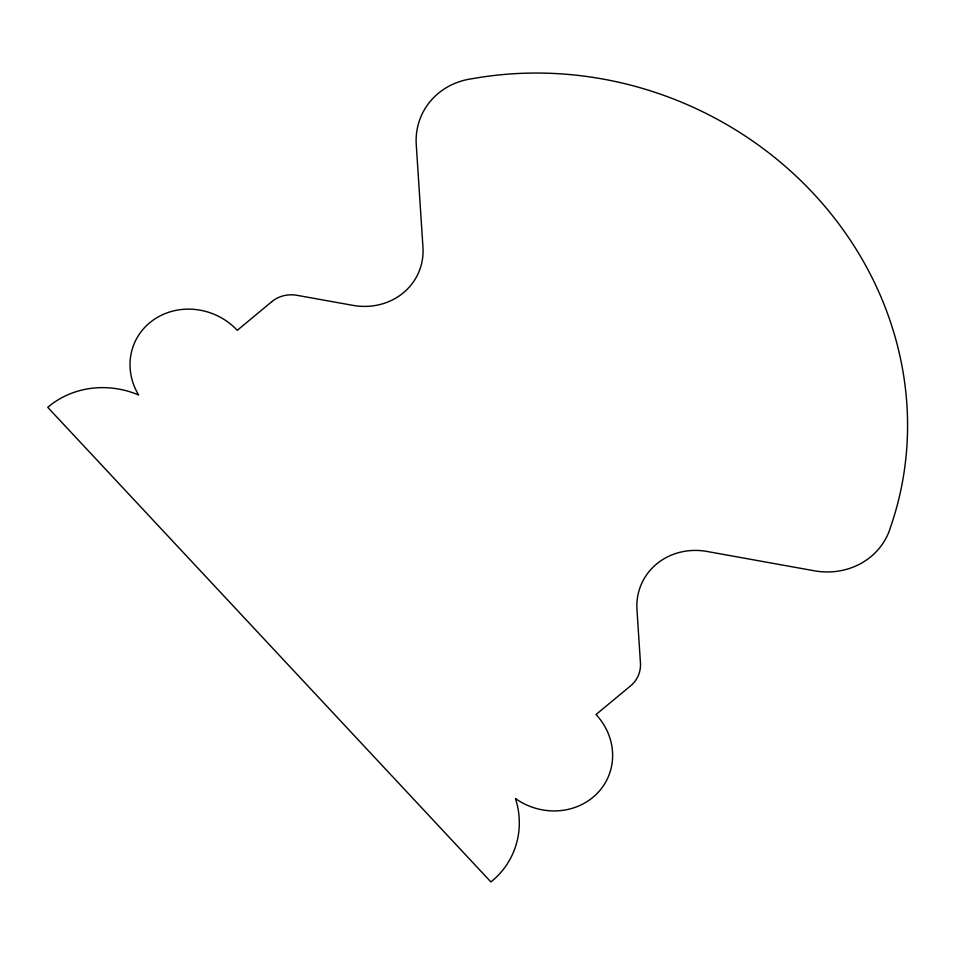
<?xml version="1.0" encoding="UTF-8"?>
<svg xmlns="http://www.w3.org/2000/svg" width="955" height="955" viewBox="0 0 955 955"><rect width="100%" height="100%" fill="white"/><g stroke="black" fill="none" stroke-linecap="round" stroke-linejoin="round"><path stroke-width="1.43" d="M271.889 301.601L237.27 330.323A62.648 58.04 23.5 0 0 154.865 318.946A62.648 58.04 23.5 0 0 138.63 394.976A87.072 80.674 23.5 0 0 47.75 407.343L490.918 881.942A87.072 80.674 23.5 0 0 515.461 798.547A62.648 58.04 23.5 0 0 597.543 793.02A62.648 58.04 23.5 0 0 596.027 714.531L630.646 685.809A31.324 29.02 23.5 0 0 640.447 663.033L636.973 609.565A62.648 58.04 23.5 0 1 707.034 551.465L814.185 570.768A70.479 65.298 23.5 0 0 890.717 526.599A355.69 329.559 23.5 0 0 813.278 193.376A355.69 329.559 23.5 0 0 472.45 78.668A70.479 65.298 23.5 0 0 416.261 144.611L422.958 247.25A62.648 58.04 23.5 0 1 352.932 305.361L297.101 295.334A31.324 29.02 23.5 0 0 271.889 301.601"/></g></svg>
